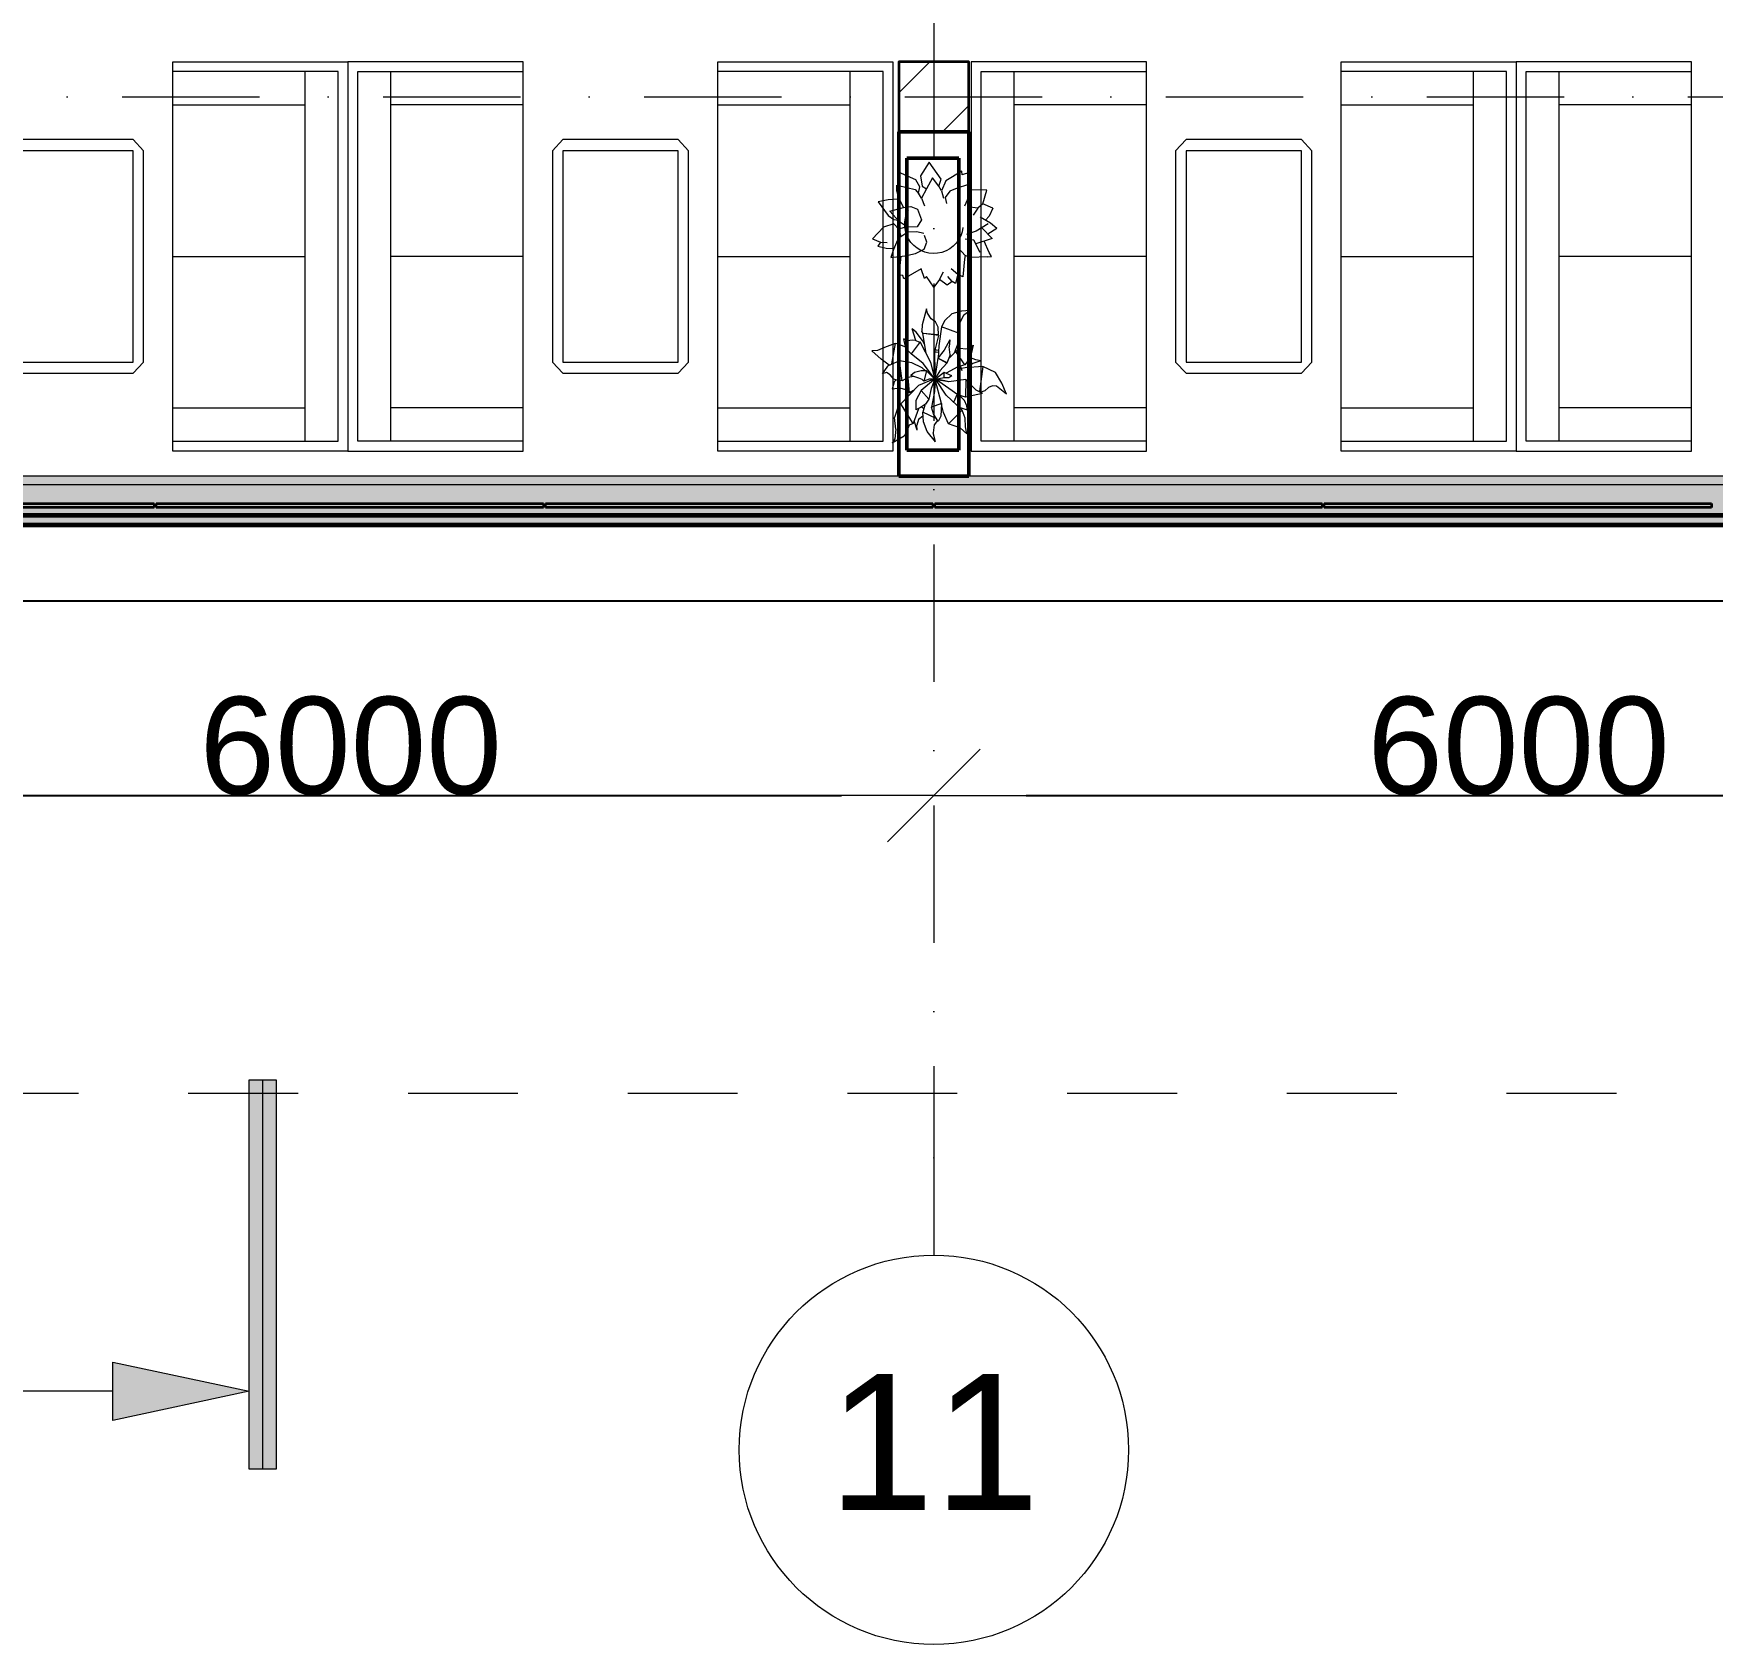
# Model space of a CAD drawing. Header units: millimetres. Extents: x -34838 to 729576, y -214038 to 121482.
# Drawn here: x 581555 to 590180, y -62187 to -53909 of the extents above; entities that cross this region are included whole.
import ezdxf
from ezdxf.enums import TextEntityAlignment as Align

# ---------------------------------------------------------------- set-up
doc = ezdxf.new("R2010")
doc.units = ezdxf.units.MM
doc.header["$MEASUREMENT"] = 0
doc.linetypes.add('Штриховая', pattern=[1128.888893, 564.444447, -564.444447])
doc.linetypes.add('Штрихпунктирная', pattern=[1340.555525, 705.555534, -352.777767, 0, -282.222223])
for name, color, linetype, lineweight in [('0_Ном._пера__150', 7, 'Continuous', 50), ('А _ _ НЕ ДЛЯ ДРУКУ (ДОПОМІЖНІ).ADD_Ном._пера__1', 7, 'Continuous', 13), ('А _ _ НЕ ДЛЯ ДРУКУ (ДОПОМІЖНІ).ADD_Ном._пера__20', 7, 'Continuous', 13), ('А _ ОСІ КООРДИНАЦІЙНІ.3D_Ном._пера__105', 7, 'Continuous', 13), ('А _ ОСІ КООРДИНАЦІЙНІ.3D_Ном._пера__25', 7, 'Continuous', 0), ('АБ _ 0 _ СТІНИ _ ЗОВНІШНІ .3D_Ном._пера__47', 7, 'Continuous', 20), ('АБ _ 0 _ СТІНИ _ НАВІСНІ .3D_Ном._пера__27', 7, 'Continuous', 35), ('АБ _ 1 _ КОЛОНИ _ КБ.3D_Ном._пера__28', 7, 'Continuous', 35), ('АБ _ 3 _ ДАХИ _ КОНСТРУКЦІЯ .3D_Ном._пера__7', 7, 'Continuous', 60), ('АП _ 0 _ МЕБЛІ .3D_Ном._пера__1', 7, 'Continuous', 13), ('АП _ ТЕП _ ЗОНИ ПРИМІЩЕНЬ .3D_Ном._пера__122', 255, 'Continuous', 0)]:
    doc.layers.add(name, color=color, linetype=linetype, lineweight=lineweight)
doc.layers.add('0_Ном._пера__54', color=7, linetype='Continuous', lineweight=15, true_color=0x5f5f5f)
doc.layers.add('АП _ 0 _ ОБЛАДНАННЯ (НИЖНЄ).3D_Ном._пера__4', color=7, linetype='Continuous', lineweight=15, true_color=0x969696)
for name, color, linetype in [('А _ _ НЕ ДЛЯ ДРУКУ (ДОПОМІЖНІ).ADD', 7, 'Continuous'), ('А _ ОСІ КООРДИНАЦІЙНІ.3D', 7, 'Continuous'), ('АБ _ 0 _ СТІНИ _ ЗОВНІШНІ .3D', 7, 'Continuous'), ('АБ _ 0 _ СТІНИ _ НАВІСНІ .3D', 7, 'Continuous'), ('АБ _ 1 _ КОЛОНИ _ КБ.3D', 7, 'Continuous'), ('АБ _ 3 _ ДАХИ _ КОНСТРУКЦІЯ .3D', 7, 'Continuous'), ('АП _ 0 _ МЕБЛІ .3D', 7, 'Continuous'), ('АП _ 0 _ ОБЛАДНАННЯ (НИЖНЄ).3D', 7, 'Continuous')]:
    doc.layers.add(name, color=color, linetype=linetype)
doc.styles.add('СГЕНЕРИР_СТИЛЬ_1', font='Arial.ttf')
doc.dimstyles.new('СГЕНЕРИР_СТИЛЬ__2', dxfattribs={"dimtxt": 500, "dimasz": 475, "dimexe": 0.18, "dimexo": 0.0625, "dimgap": 0.09, "dimtad": 1, "dimtih": 1, "dimtoh": 1, "dimdec": 0, "dimzin": 0, "dimdsep": 46, "dimtxsty": 'СГЕНЕРИР_СТИЛЬ_1', "dimblk": 'ARROWHEAD_6', "dimblk1": 'ARROWHEAD_6', "dimblk2": 'ARROWHEAD_6', "dimcen": 0.09, "dimse1": 1, "dimse2": 1, "dimclrd": 7, "dimclre": 7, "dimclrt": 7, "dimazin": 0, "dimtfac": 1, "dimtdec": 4, "dimtmove": 0, "dimatfit": 3, "dimfxl": 1, "dimtolj": 1, "dimtzin": 0, "dimarcsym": 0})

# ---------------------------------------------------------------- blocks, each defined once
blk = doc.blocks.new('Стена_4_4', base_point=(-150, -2075))
at = {"layer": 'АБ _ 0 _ СТІНИ _ ЗОВНІШНІ .3D', "linetype": 'Continuous', "lineweight": 0, "true_color": 0x000000}
h = blk.add_hatch(dxfattribs=at)
h.set_pattern_fill('М___БЕТОН_АРМОВАНИЙ___З__C5', color=18, style=0, pattern_type=2)
h.set_pattern_definition([(45, (0, 0), (-367.6955, 367.6955), []), (45, (-183.85, 183.85), (-367.6955, 367.6955), [390, -130, 0, -130])])
h.paths.add_polyline_path([(-150, -2200), (96150, -2200), (96150, -1950), (-150, -1950)])
at = {"layer": 'АБ _ 0 _ СТІНИ _ ЗОВНІШНІ .3D_Ном._пера__47', "color": 7, "linetype": 'Continuous', "lineweight": 20, "flags": 128}
for points in [[(95900, -1950), (75, -1950)], [(-150, -2200), (96150, -2200)]]:
    blk.add_lwpolyline(points, dxfattribs=at)
blk = doc.blocks.new('Колонна_45_4', base_point=(60000, 0))
at = {"layer": 'АБ _ 1 _ КОЛОНИ _ КБ.3D', "linetype": 'Continuous', "lineweight": 0, "true_color": 0x000000}
h = blk.add_hatch(dxfattribs=at)
h.set_pattern_fill('М___МЕТАЛ_СТАЛЬ_0004', color=18, style=0, pattern_type=2)
h.set_pattern_definition([(45, (0, 0), (-318.198, 318.198), []), (45, (-106.07, 106.07), (-318.198, 318.198), [])])
h.paths.add_polyline_path([(59820, -180), (60180, -180), (60180, 180), (59820, 180)])
at = {"layer": 'АБ _ 1 _ КОЛОНИ _ КБ.3D_Ном._пера__28', "color": 7, "linetype": 'Continuous', "lineweight": 35, "flags": 128}
blk.add_lwpolyline([(59820, -180), (60180, -180), (60180, 180), (59820, 180)], close=True, dxfattribs=at)
blk = doc.blocks.new('Модель Комнатного Растения 22')
at = {"layer": 'АП _ 0 _ ОБЛАДНАННЯ (НИЖНЄ).3D_Ном._пера__4', "color": 252, "linetype": 'Continuous', "lineweight": 15, "true_color": 0x969696}
for p, q in [((-183.2, 176.5), (-183.1, 266.6)), ((-183.1, 266.6), (-146.1, 254.3)), ((-146.1, 254.3), (-144, 273)), ((-144, 273), (-62.3, 224.1)), ((-37.2, 231.3), (23.4, 319.1)), ((23.4, 319.1), (67.9, 249.2)), ((93.5, 228.2), (182.2, 267.3)), ((182.2, 267.3), (182.5, 199.2)), ((-271.4, 176), (-183.2, 176.5)), ((-252.2, 105), (-271.4, 176)), ((-183.2, 176.7), (-171, 123.9)), ((-173.6, 202.7), (-118.9, 186)), ((-118.9, 186), (-82.8, 169.9)), ((-62.3, 224.1), (-40, 172.5)), ((-40, 172.5), (-25.2, 196.4)), ((-25.2, 196.4), (-37.2, 231.3)), ((-25.2, 196.4), (6.6, 239.8)), ((6.6, 239.8), (38.5, 182.6)), ((59.6, 195.8), (38.5, 182.6)), ((38.5, 182.6), (63.7, 135.2)), ((67.9, 249.2), (59.6, 195.8)), ((71.5, 192.6), (93.5, 228.2)), ((79.4, 160.9), (71.5, 192.6)), ((96.4, 178.6), (76.8, 156.6)), ((182.5, 199.2), (96.4, 178.6)), ((191.3, 173.6), (179, 129.2)), ((192.5, 201.4), (191.3, 173.6)), ((-302.1, 83.8), (-252.2, 105)), ((-252.2, 105), (-225.9, 83.2)), ((-225.9, 83.2), (-172.2, 90.2)), ((-171, 123.9), (-156.8, 92.7)), ((-82.8, 169.9), (-57.4, 138.6)), ((-57.4, 138.6), (-64.9, 106.7)), ((-40, 172.5), (-49.9, 134)), ((63.7, 135.2), (47.8, 95.4)), ((63.7, 135.2), (79.4, 160.9)), ((117.7, 91.9), (84.2, 77.7)), ((155.5, 86.2), (117.7, 91.9)), ((179, 129.2), (155.5, 86.2)), ((179, 129.2), (234.3, 126)), ((286.4, 115.2), (234, 44.6)), ((234.3, 126), (286.4, 115.2)), ((-322.7, -22), (-291.1, 5.2)), ((-302.1, 83.8), (-284, 41.7)), ((-291.1, 5.2), (-237.9, 37)), ((-284, 41.7), (-264.7, 21)), ((-278.6, 2.7), (-218, -35.1)), ((-225.9, 83.2), (-201.4, 47.7)), ((84.2, 77.7), (64, 23.9)), ((64, 23.9), (85.5, -12.7)), ((135.7, -14.6), (176.9, 13.6)), ((226.8, 67.9), (155.5, 86.2)), ((176.9, 13.6), (226.8, 67.9)), ((180.6, -25.1), (205.4, 2.5)), ((205.6, 24.4), (183.8, 20.6)), ((205.4, 2.5), (258.6, -13.8)), ((234, 44.6), (205.6, 24.4)), ((-322.7, -22), (-277.3, -50.1)), ((-299.8, -73.3), (-246.7, -18.8)), ((-299.8, -73.3), (-215.7, -100.3)), ((-237.6, -145.4), (-205, -81.8)), ((-218, -35.1), (-167.6, -52.4)), ((-205, -81.8), (-161.2, -75.6)), ((35.5, -92), (47.8, -57.9)), ((87.5, -37.6), (50.9, -45.8)), ((85.5, -12.7), (135.7, -14.6)), ((134.4, -38.9), (87.5, -37.6)), ((169.6, -62.5), (134.4, -38.9)), ((152.3, -16.7), (180.6, -25.1)), ((180.6, -25.1), (169.6, -62.5)), ((184.8, -79.5), (169.6, -62.5)), ((206, -126.9), (184.8, -79.5)), ((258.6, -13.8), (314.9, -73.9)), ((314.9, -73.9), (273.7, -91.6)), ((-296.4, -165.6), (-284.4, -144.9)), ((-277.3, -166.5), (-296.4, -165.6)), ((-284.4, -144.9), (-258, -86.7)), ((-277.3, -166.5), (-187, -169.9)), ((-187, -169.9), (-161.5, -160)), ((-161.5, -160), (-125.2, -120.6)), ((-161.5, -160), (-158.1, -178.3)), ((49.6, -126.9), (35.5, -92)), ((93.6, -150.4), (49.6, -126.9)), ((150, -162), (93.6, -150.4)), ((221, -169.6), (150, -162)), ((178.7, -260.6), (167.9, -163.9)), ((244.4, -121.8), (204.9, -124.3)), ((204.9, -124.3), (221, -169.6)), ((273.7, -91.6), (240, -93.8)), ((287.7, -111.8), (244.4, -121.8)), ((273.7, -91.6), (287.7, -111.8)), ((-158.1, -178.3), (-149.3, -270.2)), ((-149.3, -270.2), (-123.9, -257.3)), ((-123.9, -257.3), (-89.2, -228.6)), ((-123.9, -257.3), (-110.5, -304)), ((-29.6, -283), (-50.2, -243.6)), ((47.8, -277.5), (65, -228.4)), ((65, -228.4), (155, -280)), ((-110.5, -304), (-93.3, -293.4)), ((-93.3, -293.4), (-71.2, -267.6)), ((-93.3, -293.4), (-68.3, -312.6)), ((-68.3, -312.6), (-29.6, -283)), ((-29.6, -283), (-0.4, -323.5)), ((-0.4, -323.5), (38.1, -267.7)), ((38.1, -267.7), (47.8, -277.5)), ((155, -280), (160.3, -262.1)), ((160.3, -262.1), (178.7, -260.6))]:
    blk.add_line(p, q, dxfattribs=at)
blk.add_arc((0, 0), 150, 186.13232, 29.85737, dxfattribs=at)
blk = doc.blocks.new('Модель Комнатного Растения 22_2')
at = {"layer": 'АП _ 0 _ ОБЛАДНАННЯ (НИЖНЄ).3D_Ном._пера__4', "color": 252, "linetype": 'Continuous', "lineweight": 15, "true_color": 0x969696}
for p, q in [((-182, 352.8), (-138.2, 348.9)), ((-182, 352.8), (-147.3, 326.3)), ((-182, 352.8), (-138.2, 348.9)), ((-182, 352.8), (-147.3, 326.3)), ((-138.2, 348.9), (-87, 334.2)), ((-138.2, 348.9), (-87, 334.2)), ((36.7, 338.9), (41.5, 361.2)), ((36.7, 338.9), (41.5, 361.2)), ((41.5, 361.2), (64.3, 278.9)), ((41.5, 361.2), (64.3, 278.9)), ((-147.3, 326.3), (-128.3, 291.2)), ((-147.3, 326.3), (-128.3, 291.2)), ((-128.3, 291.2), (-127.8, 234.8)), ((-128.3, 291.2), (-127.8, 234.8)), ((-127.8, 234.8), (-34.3, 267.9)), ((-127.8, 234.8), (-34.3, 267.9)), ((-87, 334.2), (-52.3, 300.9)), ((-87, 334.2), (-52.3, 300.9)), ((-52.3, 300.9), (-34.3, 267.9)), ((-52.3, 300.9), (-34.3, 267.9)), ((-34.3, 267.9), (-20.5, 169.8)), ((-34.3, 267.9), (-20.5, 169.8)), ((-19.3, 227.3), (-18, 266.1)), ((-19.3, 227.3), (-18, 266.1)), ((-18, 266.1), (-3.6, 293.9)), ((-18, 266.1), (-3.6, 293.9)), ((-3.6, 293.9), (19.1, 308.7)), ((-3.6, 293.9), (19.1, 308.7)), ((19.1, 308.7), (36.7, 338.9)), ((19.1, 308.7), (36.7, 338.9)), ((64.3, 278.9), (65.6, 246.1)), ((64.3, 278.9), (65.6, 246.1)), ((-198.1, 173.9), (-182.6, 155.2)), ((-198.1, 173.9), (-181.7, 107.3)), ((-198.1, 173.9), (-182.6, 155.2)), ((-198.1, 173.9), (-181.7, 107.3)), ((-127.8, 234.8), (-120.1, 186.4)), ((-127.8, 234.8), (-120.1, 186.4)), ((-120.1, 186.4), (-99.8, 133.8)), ((-120.1, 186.4), (-99.8, 133.8)), ((-77.8, 201.7), (-74.5, 164.9)), ((-77.8, 201.7), (-48.8, 148.2)), ((-77.8, 201.7), (-74.5, 164.9)), ((-77.8, 201.7), (-48.8, 148.2)), ((-20, 224.1), (57.1, 233.2)), ((-20, 224.1), (57.1, 233.2)), ((-20, 224.1), (-0.1, 147.7)), ((-20, 224.1), (-0.1, 147.7)), ((-19.3, 227.3), (61.6, 233.8)), ((-19.3, 227.3), (61.6, 233.8)), ((19.9, 85.2), (74.6, 190.4)), ((19.9, 85.2), (74.6, 190.4)), ((44.1, 133.2), (61.6, 233.8)), ((44.1, 133.2), (61.6, 233.8)), ((52.1, 177.4), (63.5, 197.4)), ((52.1, 177.4), (63.5, 197.4)), ((61.6, 233.8), (65.6, 246.1)), ((61.6, 233.8), (65.6, 246.1)), ((63.5, 197.4), (95, 240.1)), ((63.5, 197.4), (95, 240.1)), ((74.6, 190.4), (121.4, 129.4)), ((74.6, 190.4), (121.4, 129.4)), ((76.1, 188.4), (98.5, 198.1)), ((76.1, 188.4), (98.5, 198.1)), ((95, 240.1), (115.4, 257.4)), ((95, 240.1), (115.4, 257.4)), ((97.9, 198.7), (115.4, 257.4)), ((97.9, 198.7), (115.4, 257.4)), ((98.5, 198.1), (116.8, 199)), ((98.5, 198.1), (116.8, 199)), ((116.8, 199), (140, 196.7)), ((116.8, 199), (140, 196.7)), ((138.9, 145.9), (151.9, 174.1)), ((138.9, 145.9), (151.9, 174.1)), ((140, 196.7), (158.8, 206)), ((140, 196.7), (158.8, 206)), ((147.7, 164.6), (192.6, 181.5)), ((147.7, 164.6), (192.6, 181.5)), ((151.9, 174.1), (158.8, 206)), ((151.9, 174.1), (158.8, 206)), ((192.6, 181.5), (204, 183)), ((192.6, 181.5), (204, 183)), ((204, 183), (222.1, 77.6)), ((204, 183), (258.1, 162.2)), ((204, 183), (222.1, 77.6)), ((204, 183), (258.1, 162.2)), ((-237.4, 94.4), (-211.6, 98.1)), ((-237.4, 94.4), (-211.6, 98.1)), ((-237.4, 94.4), (-196, 79.5)), ((-237.4, 94.4), (-196, 79.5)), ((-211.6, 98.1), (-183, 109.7)), ((-211.6, 98.1), (-183, 109.7)), ((-182.6, 155.2), (-157.7, 154.1)), ((-182.6, 155.2), (-157.7, 154.1)), ((-181.7, 107.3), (-154.2, 72.9)), ((-181.7, 107.3), (-154.2, 72.9)), ((-157.7, 154.1), (-132.2, 156.1)), ((-157.7, 154.1), (-132.2, 156.1)), ((-154.2, 72.9), (-108.8, 141.8)), ((-154.2, 72.9), (-108.8, 141.8)), ((-132.2, 156.1), (-108.8, 141.8)), ((-132.2, 156.1), (-108.8, 141.8)), ((-108.8, 141.8), (-73.3, 107.9)), ((-108.8, 141.8), (-73.3, 107.9)), ((-79.2, 123.8), (-74.5, 164.9)), ((-79.2, 123.8), (-74.5, 164.9)), ((-79.2, 123.8), (-61.6, 82.4)), ((-79.2, 123.8), (-61.6, 82.4)), ((-64.2, 83.2), (-15.9, 106.9)), ((-64.2, 83.2), (-15.9, 106.9)), ((-61.6, 82.4), (-15.9, 106.9)), ((-61.6, 82.4), (-15.9, 106.9)), ((-48.8, 148.2), (-15.9, 106.9)), ((-48.8, 148.2), (-15.9, 106.9)), ((-20.5, 169.8), (-17.3, 109.7)), ((-20.5, 169.8), (-17.3, 109.7)), ((-18.6, 146.1), (-8.5, 148.1)), ((-18.6, 146.1), (-8.5, 148.1)), ((-17.3, 136.3), (-8.1, 138.1)), ((-17.3, 136.3), (-8.1, 138.1)), ((-15.9, 106.9), (0, 4.9)), ((-15.9, 106.9), (0, 4.9)), ((-8.5, 148.1), (-0.7, 147.7)), ((-8.5, 148.1), (-0.7, 147.7)), ((-8.1, 138.1), (-1.5, 137.7)), ((-8.1, 138.1), (-1.5, 137.7)), ((-2.2, 22.7), (-0.1, 147.7)), ((-2.2, 22.7), (-0.1, 147.7)), ((48.4, 147.9), (50.6, 146.4)), ((48.4, 147.9), (50.6, 146.4)), ((59.1, 79.5), (121.4, 129.4)), ((59.1, 79.5), (121.4, 129.4)), ((118.4, 82.6), (180.6, 93.3)), ((118.4, 82.6), (180.6, 93.3)), ((121.4, 129.4), (138.9, 145.9)), ((121.4, 129.4), (138.9, 145.9)), ((166.9, -9.6), (180.6, 93.3)), ((166.9, -9.6), (180.6, 93.3)), ((180.6, 93.3), (243.2, 66.5)), ((180.6, 93.3), (243.2, 66.5)), ((233.5, 70.6), (275.9, 102)), ((233.5, 70.6), (275.9, 102)), ((258.1, 162.2), (294, 147.3)), ((258.1, 162.2), (294, 147.3)), ((275.9, 102), (324, 144.5)), ((275.9, 102), (324, 144.5)), ((294, 147.3), (324, 144.5)), ((294, 147.3), (324, 144.5)), ((-344.5, -21.2), (-312, 33.1)), ((-344.5, -21.2), (-312, 33.1)), ((-312, 33.1), (-246.6, 65)), ((-312, 33.1), (-246.6, 65)), ((-246.6, 65), (-230.3, -64)), ((-246.6, 65), (-156, 58.1)), ((-246.6, 65), (-230.3, -64)), ((-246.6, 65), (-156, 58.1)), ((-196, 79.5), (-166.6, 59.6)), ((-196, 79.5), (-166.6, 59.6)), ((-156, 58.1), (-137, 54.2)), ((-156, 58.1), (-137, 54.2)), ((-154.2, 72.9), (-118.7, 63.2)), ((-154.2, 72.9), (-118.7, 63.2)), ((-140.3, 42), (-132, 65.8)), ((-140.3, 42), (-132, 65.8)), ((-118.7, 63.2), (-58.8, 30.6)), ((-118.7, 63.2), (-58.8, 30.6)), ((-88.4, 16), (-48.3, 33.8)), ((-88.4, 16), (-48.3, 33.8)), ((-88.4, 16), (-72.4, 5.8)), ((-88.4, 16), (-72.4, 5.8)), ((-72.4, 5.8), (-48.5, 6.6)), ((-72.4, 5.8), (-48.5, 6.6)), ((-64.2, 83.2), (-61.6, 82.4)), ((-64.2, 83.2), (-61.6, 82.4)), ((-61.6, 82.4), (-26.9, 42.3)), ((-61.6, 82.4), (-26.9, 42.3)), ((-48.5, 6.6), (-48.3, 33.8)), ((-48.5, 6.6), (-48.3, 33.8)), ((-48.5, 6.6), (-1.5, -1.7)), ((-48.5, 6.6), (-1.5, -1.7)), ((-48.3, 33.8), (-6, 1.8)), ((-48.3, 33.8), (-6, 1.8)), ((-26.9, 42.3), (-7.7, 11.9)), ((-26.9, 42.3), (-7.7, 11.9)), ((-6.3, 11.8), (1.1, -2.1)), ((-6.3, 11.8), (1.1, -2.1)), ((-5.5, 1.5), (1.1, -2.1)), ((-5.5, 1.5), (1.1, -2.1)), ((-0.1, 3.9), (19.9, 85.2)), ((-0.1, 3.9), (19.9, 85.2)), ((0.2, 2.7), (17.1, 17.2)), ((0.2, 2.7), (17.1, 17.2)), ((0.2, -0.1), (8.1, 1.9)), ((0.2, -0.1), (8.1, 1.9)), ((6.6, 9.1), (59.1, 79.5)), ((6.6, 9.1), (59.1, 79.5)), ((8.3, 8), (42.7, 42.1)), ((8.3, 8), (42.7, 42.1)), ((42.7, 42.1), (56.3, -11.6)), ((42.7, 42.1), (70.5, 41.7)), ((42.7, 42.1), (56.3, -11.6)), ((42.7, 42.1), (70.5, 41.7)), ((47.2, 43), (64.1, 57.4)), ((47.2, 43), (64.1, 57.4)), ((64.1, 57.4), (118.4, 82.6)), ((64.1, 57.4), (118.4, 82.6)), ((65.2, -2.6), (82, 4)), ((65.2, -2.6), (82, 4)), ((70.5, 41.7), (104, 33)), ((70.5, 41.7), (104, 33)), ((82, 4), (122.7, 18.2)), ((82, 4), (122.7, 18.2)), ((104, 33), (122.7, 18.2)), ((104, 33), (122.7, 18.2)), ((109.7, 12.7), (137.3, 8.4)), ((109.7, 12.7), (137.3, 8.4)), ((130, -71.1), (137.3, 6.1)), ((130, -71.1), (137.3, 6.1)), ((137.3, 8.4), (166.9, -9.6)), ((137.3, 8.4), (166.9, -9.6)), ((188.2, -7.9), (210.8, 0.2)), ((188.2, -7.9), (210.8, 0.2)), ((210.8, 0.2), (229.3, 21.5)), ((210.8, 0.2), (229.3, 21.5)), ((229.3, 21.5), (247.1, 32.8)), ((229.3, 21.5), (247.1, 32.8)), ((243.2, 66.5), (270.9, 26.9)), ((243.2, 66.5), (270.9, 26.9)), ((247.1, 32.8), (270.9, 26.9)), ((247.1, 32.8), (270.9, 26.9)), ((-368, -78.4), (-344.5, -21.2)), ((-368, -78.4), (-344.5, -21.2)), ((-368, -78.4), (-317.2, -36.8)), ((-368, -78.4), (-317.2, -36.8)), ((-317.2, -36.8), (-297.2, -34.6)), ((-317.2, -36.8), (-297.2, -34.6)), ((-297.2, -34.6), (-276.7, -42.9)), ((-297.2, -34.6), (-276.7, -42.9)), ((-276.7, -42.9), (-256.9, -61.2)), ((-276.7, -42.9), (-256.9, -61.2)), ((-256.9, -61.2), (-234.1, -68.5)), ((-256.9, -61.2), (-234.1, -68.5)), ((-245.9, -75), (-212.7, -56.6)), ((-245.9, -75), (-212.7, -56.6)), ((-245.9, -75), (-157.8, -93)), ((-245.9, -75), (-157.8, -93)), ((-212.7, -56.6), (-160.5, -1.8)), ((-212.7, -56.6), (-160.5, -1.8)), ((-160.5, -1.8), (-157.8, -93)), ((-160.5, -1.8), (-72.6, -14.6)), ((-160.5, -1.8), (-157.8, -93)), ((-160.5, -1.8), (-72.6, -14.6)), ((-157.8, -93), (-117.8, -82)), ((-157.8, -93), (-117.8, -82)), ((-153, -109.9), (-129.2, -85.6)), ((-153, -109.9), (-129.2, -85.6)), ((-141.4, -159.6), (-57.9, -82.4)), ((-141.4, -159.6), (-57.9, -82.4)), ((-117.8, -82), (-9.1, -4.3)), ((-117.8, -82), (-9.1, -4.3)), ((-113.5, -81.9), (-97.5, -116.7)), ((-113.5, -81.9), (-97.5, -116.7)), ((-72.6, -14.6), (-9.1, -4.3)), ((-72.6, -14.6), (-9.1, -4.3)), ((-72.2, -14.4), (-71.1, -14.1)), ((-72.2, -14.4), (-71.1, -14.1)), ((-65.5, -12.9), (-63.3, -12.4)), ((-65.5, -12.9), (-63.3, -12.4)), ((-58.8, -11.4), (-54.3, -10.5)), ((-58.8, -11.4), (-54.3, -10.5)), ((-57.9, -82.4), (-5.1, -2.3)), ((-57.9, -82.4), (-5.1, -2.3)), ((-52.1, -10), (-19.8, -2.9)), ((-52.1, -10), (-19.8, -2.9)), ((-35.1, -125.5), (-1.5, -1.7)), ((-35.1, -125.5), (-1.5, -1.7)), ((-4.3, -1.2), (-2.1, -0.6)), ((-4.3, -1.2), (-2.1, -0.6)), ((-2.6, -0.8), (-1.5, -1.7)), ((-2.6, -0.8), (-1.5, -1.7)), ((-1.5, -1.7), (1.8, -64.1)), ((-1.5, -1.7), (1.8, -64.1)), ((1.8, -64.1), (16.8, -143.8)), ((1.8, -64.1), (16.8, -143.8)), ((3.6, -9.2), (17.7, -48.7)), ((3.6, -9.2), (17.7, -48.7)), ((4, -1.5), (27.9, -0.9)), ((4, -1.5), (27.9, -0.9)), ((5.7, -5.9), (69.9, -58.6)), ((5.7, -5.9), (69.9, -58.6)), ((10.4, -3.2), (83.6, -34)), ((10.4, -3.2), (83.6, -34)), ((17.7, -48.7), (30.9, -104.1)), ((17.7, -48.7), (30.9, -104.1)), ((27.9, -0.9), (56.3, -11.6)), ((27.9, -0.9), (56.3, -11.6)), ((30.9, -104.1), (69.9, -58.6)), ((30.9, -104.1), (69.9, -58.6)), ((56.3, -11.6), (65.2, -2.6)), ((56.3, -11.6), (65.2, -2.6)), ((69.9, -58.6), (96.6, -109.8)), ((69.9, -58.6), (96.6, -109.8)), ((83.6, -34), (174.9, -128.1)), ((83.6, -34), (174.9, -128.1)), ((108.6, -58.4), (130, -71.1)), ((108.6, -58.4), (130, -71.1)), ((110.4, -62.1), (111.3, -59.3)), ((110.4, -62.1), (111.3, -59.3)), ((130, -71.1), (148.8, -54.9)), ((130, -71.1), (148.8, -54.9)), ((148.8, -54.9), (178.3, -47.4)), ((148.8, -54.9), (178.3, -47.4)), ((166.9, -9.6), (188.2, -7.9)), ((166.9, -9.6), (188.2, -7.9)), ((178.3, -47.4), (219.1, -51.9)), ((178.3, -47.4), (219.1, -51.9)), ((197.8, -3.9), (207.7, -14.2)), ((197.8, -3.9), (207.7, -14.2)), ((207.7, -14.2), (219.1, -51.9)), ((207.7, -14.2), (219.1, -51.9)), ((-167.9, -159.6), (-164.4, -136.9)), ((-167.9, -159.6), (-164.4, -136.9)), ((-167.9, -159.6), (-126.9, -145.8)), ((-167.9, -159.6), (-126.9, -145.8)), ((-164.4, -136.9), (-153, -109.9)), ((-164.4, -136.9), (-153, -109.9)), ((-157.1, -200.6), (-141.4, -159.6)), ((-157.1, -200.6), (-141.4, -159.6)), ((-141.4, -159.6), (-70.1, -230.2)), ((-141.4, -159.6), (-70.1, -230.2)), ((-70.1, -230.2), (-45, -171.7)), ((-70.1, -230.2), (-45, -171.7)), ((-45, -171.7), (-34.7, -131.5)), ((-45, -171.7), (-34.7, -131.5)), ((-38.3, -144.1), (-33.9, -145.5)), ((-38.3, -144.1), (-33.9, -145.5)), ((-35.1, -125.5), (-31.1, -191.5)), ((-35.1, -125.5), (16.8, -143.8)), ((-35.1, -125.5), (-31.1, -191.5)), ((-35.1, -125.5), (16.8, -143.8)), ((-6.6, -202.3), (61.3, -170.1)), ((-6.6, -202.3), (61.3, -170.1)), ((6.6, -178.1), (16.8, -143.8)), ((6.6, -178.1), (16.8, -143.8)), ((30.9, -104.1), (47.7, -129.9)), ((30.9, -104.1), (47.7, -129.9)), ((47.7, -129.9), (73.3, -146.6)), ((47.7, -129.9), (73.3, -146.6)), ((51.2, -133.4), (61.3, -170.1)), ((51.2, -133.4), (61.3, -170.1)), ((57.3, -151.7), (68.4, -144)), ((57.3, -151.7), (68.4, -144)), ((57.6, -220), (61.3, -170.1)), ((57.6, -220), (61.3, -170.1)), ((73.3, -146.6), (97.4, -157.8)), ((73.3, -146.6), (97.4, -157.8)), ((83.3, -153.3), (110.2, -228.3)), ((83.3, -153.3), (110.2, -228.3)), ((96.6, -109.8), (97.4, -157.8)), ((96.6, -109.8), (97.4, -157.8)), ((110.2, -228.3), (174.9, -128.1)), ((110.2, -228.3), (174.9, -128.1)), ((174.9, -128.1), (190.7, -151.9)), ((174.9, -128.1), (190.7, -151.9)), ((190.7, -151.9), (206, -197.7)), ((190.7, -151.9), (206, -197.7)), ((-164.8, -281.6), (-158.6, -246.1)), ((-164.8, -281.6), (-158.6, -246.1)), ((-164.8, -281.6), (-130.1, -250.1)), ((-164.8, -281.6), (-130.1, -250.1)), ((-158.6, -246.1), (-157.1, -200.6)), ((-158.6, -246.1), (-157.1, -200.6)), ((-130.1, -250.1), (-100.3, -240.9)), ((-130.1, -250.1), (-100.3, -240.9)), ((-100.3, -240.9), (-70.1, -230.2)), ((-100.3, -240.9), (-70.1, -230.2)), ((-31.1, -191.5), (-17.3, -218.1)), ((-31.1, -191.5), (-17.3, -218.1)), ((-17.3, -218.1), (6.6, -178.1)), ((-17.3, -218.1), (6.6, -178.1)), ((-13.5, -213.4), (2.8, -234.8)), ((-13.5, -213.4), (2.8, -234.8)), ((2.8, -234.8), (8, -275.6)), ((2.8, -234.8), (8, -275.6)), ((38.5, -270.1), (57.6, -220)), ((38.5, -270.1), (57.6, -220)), ((61, -190.6), (83.9, -208)), ((61, -190.6), (83.9, -208)), ((83.9, -208), (91.4, -237.6)), ((83.9, -208), (91.4, -237.6)), ((90.2, -262.8), (105.2, -215.6)), ((90.2, -262.8), (105.2, -215.6)), ((90.2, -262.8), (91.4, -237.6)), ((90.2, -262.8), (91.4, -237.6)), ((110.2, -228.3), (132, -237)), ((110.2, -228.3), (132, -237)), ((132, -237), (141.9, -262.3)), ((132, -237), (141.9, -262.3)), ((200.2, -257.2), (206, -197.7)), ((200.2, -257.2), (206, -197.7)), ((200.2, -257.2), (205, -306.4)), ((200.2, -257.2), (205, -306.4)), ((-3.6, -323.1), (38.5, -270.1)), ((-3.6, -323.1), (38.5, -270.1)), ((-3.6, -323.1), (8, -275.6)), ((-3.6, -323.1), (8, -275.6)), ((141.9, -262.3), (157.7, -293)), ((141.9, -262.3), (157.7, -293)), ((157.7, -293), (219.5, -329.8)), ((157.7, -293), (219.5, -329.8)), ((205, -306.4), (219.5, -329.8)), ((205, -306.4), (219.5, -329.8))]:
    blk.add_line(p, q, dxfattribs=at)
blk = doc.blocks.new('Диван 22')
at = {"layer": 'АП _ 0 _ МЕБЛІ .3D_Ном._пера__1', "color": 7, "linetype": 'Continuous', "lineweight": 13}
for p, q in [((2000, 900), (0, 900)), ((0, 900), (0, 0)), ((2000, 0), (2000, 900)), ((50, 0), (50, 850)), ((50, 850), (1950, 850)), ((1950, 850), (1950, 0)), ((50, 679.9), (1950, 679.9)), ((221.5, 0), (221.5, 679.9)), ((1000, 0), (1000, 679.9)), ((1778.5, 0), (1778.5, 679.9)), ((0, 0), (2000, 0))]:
    blk.add_line(p, q, dxfattribs=at)
blk = doc.blocks.new('Стол Дизайнерский 03 22')
at = {"layer": 'АП _ 0 _ МЕБЛІ .3D_Ном._пера__1', "color": 7, "linetype": 'Continuous', "lineweight": 13}
for p, q in [((57.3, 700), (0, 646.1)), ((1142.7, 700), (57.3, 700)), ((1200, 646.1), (1142.7, 700)), ((0, 646.1), (0, 53.9)), ((1142.7, 646.1), (57.3, 646.1)), ((57.3, 646.1), (57.3, 53.9)), ((1142.7, 53.9), (1142.7, 646.1)), ((1200, 53.9), (1200, 646.1)), ((0, 53.9), (57.3, 0)), ((57.3, 53.9), (1142.7, 53.9)), ((57.3, 0), (1142.7, 0)), ((1142.7, 0), (1200, 53.9))]:
    blk.add_line(p, q, dxfattribs=at)
blk = doc.blocks.new('Балка_1_4', base_point=(0, -2175))
at = {"layer": 'АБ _ 3 _ ДАХИ _ КОНСТРУКЦІЯ .3D_Ном._пера__7', "color": 7, "linetype": 'Continuous', "lineweight": 60}
for p, q in [((0, -2150), (96000, -2150)), ((0, -2200), (96000, -2200))]:
    blk.add_line(p, q, dxfattribs=at)
blk = doc.blocks.new('ARROWHEAD_6')
at = {"color": 0, "linetype": 'Continuous', "lineweight": 0}
for p, q in [((-0.5, -0.5), (0.5, 0.5)), ((0, 0), (-1, 0))]:
    blk.add_line(p, q, dxfattribs=at)
blk = doc.blocks.new('*D455')
at = {"color": 7, "linetype": 'Continuous', "lineweight": -2, "transparency": 16777216}
blk.add_line((580655, -57824.5), (585705, -57824.5), dxfattribs=at)
at = {"layer": 'Defpoints', "color": 0, "linetype": 'Continuous', "transparency": 16777216}
for p in [(586180, -57824.5), (580180, -60186.6), (586180, -60186.6)]:
    blk.add_point(p, dxfattribs=at)
at = {"color": 7, "linetype": 'Continuous', "lineweight": -2, "transparency": 16777216, "xscale": 474.9999999999999, "yscale": 474.9999999999999, "zscale": 474.9999999999999, "rotation": 180}
blk.add_blockref('ARROWHEAD_6', (580180, -57824.5), dxfattribs=at)
at = {"color": 7, "linetype": 'Continuous', "lineweight": -2, "transparency": 16777216, "xscale": 474.9999999999999, "yscale": 474.9999999999999, "zscale": 474.9999999999999}
blk.add_blockref('ARROWHEAD_6', (586180, -57824.5), dxfattribs=at)
at = {"color": 7, "linetype": 'Continuous', "lineweight": 13, "transparency": 16777216, "insert": (583183.9, -57571), "char_height": 500, "attachment_point": 5, "style": 'СГЕНЕРИР_СТИЛЬ_1'}
blk.add_mtext('\\A1;6000', dxfattribs=at)
blk = doc.blocks.new('*D456')
at = {"color": 7, "linetype": 'Continuous', "lineweight": -2, "transparency": 16777216}
blk.add_line((586655, -57824.5), (591705, -57824.5), dxfattribs=at)
at = {"layer": 'Defpoints', "color": 0, "linetype": 'Continuous', "transparency": 16777216}
for p in [(592180, -57824.5), (586180, -60186.6), (592180, -60186.6)]:
    blk.add_point(p, dxfattribs=at)
at = {"color": 7, "linetype": 'Continuous', "lineweight": -2, "transparency": 16777216, "xscale": 474.9999999999999, "yscale": 474.9999999999999, "zscale": 474.9999999999999, "rotation": 180}
blk.add_blockref('ARROWHEAD_6', (586180, -57824.5), dxfattribs=at)
at = {"color": 7, "linetype": 'Continuous', "lineweight": -2, "transparency": 16777216, "xscale": 474.9999999999999, "yscale": 474.9999999999999, "zscale": 474.9999999999999}
blk.add_blockref('ARROWHEAD_6', (592180, -57824.5), dxfattribs=at)
at = {"color": 7, "linetype": 'Continuous', "lineweight": 13, "transparency": 16777216, "insert": (589183.9, -57571), "char_height": 500, "attachment_point": 5, "style": 'СГЕНЕРИР_СТИЛЬ_1'}
blk.add_mtext('\\A1;6000', dxfattribs=at)
blk = doc.blocks.new('*D462')
at = {"color": 7, "linetype": 'Continuous', "lineweight": -2, "transparency": 16777216}
blk.add_line((526655, -56824.5), (621705, -56824.5), dxfattribs=at)
at = {"layer": 'Defpoints', "color": 0, "linetype": 'Continuous', "transparency": 16777216}
for p in [(622180, -56824.5), (622180, -58174.5), (526180, -60186.6)]:
    blk.add_point(p, dxfattribs=at)
at = {"color": 7, "linetype": 'Continuous', "lineweight": -2, "transparency": 16777216, "xscale": 474.9999999999999, "yscale": 474.9999999999999, "zscale": 474.9999999999999, "rotation": 180}
blk.add_blockref('ARROWHEAD_6', (526180, -56824.5), dxfattribs=at)
at = {"color": 7, "linetype": 'Continuous', "lineweight": -2, "transparency": 16777216, "xscale": 474.9999999999999, "yscale": 474.9999999999999, "zscale": 474.9999999999999}
blk.add_blockref('ARROWHEAD_6', (622180, -56824.5), dxfattribs=at)
at = {"color": 7, "linetype": 'Continuous', "lineweight": 13, "transparency": 16777216, "insert": (574184.8, -56571), "char_height": 500, "attachment_point": 5, "style": 'СГЕНЕРИР_СТИЛЬ_1'}
blk.add_mtext('\\A1;96000', dxfattribs=at)
blk = doc.blocks.new('Плоскость Сечения_3_4', base_point=(56551.5, 19664.9))
at = {"layer": 'А _ _ НЕ ДЛЯ ДРУКУ (ДОПОМІЖНІ).ADD', "linetype": 'Continuous', "lineweight": 0, "true_color": 0x000000}
for points in [[(56481.5, -7051.2), (56621.5, -7051.2), (56621.5, -5051.2), (56481.5, -5051.2)], [(55781.5, -6801.2), (56481.5, -6651.2), (55781.5, -6501.2)]]:
    blk.add_hatch(color=18, dxfattribs=at).paths.add_polyline_path(points)
at = {"layer": 'А _ _ НЕ ДЛЯ ДРУКУ (ДОПОМІЖНІ).ADD_Ном._пера__1', "color": 7, "linetype": 'Continuous', "lineweight": 13}
for p, q in [((56481.5, -7051.2), (56481.5, -5051.2)), ((56481.5, -5051.2), (56621.5, -5051.2)), ((56621.5, -5051.2), (56621.5, -7051.2)), ((55781.5, -6801.2), (55781.5, -6501.2)), ((55781.5, -6501.2), (56481.5, -6651.2)), ((55781.5, -6651.2), (54119.1, -6651.2)), ((56481.5, -6651.2), (55781.5, -6801.2)), ((56621.5, -7051.2), (56481.5, -7051.2))]:
    blk.add_line(p, q, dxfattribs=at)
at = {"layer": 'А _ _ НЕ ДЛЯ ДРУКУ (ДОПОМІЖНІ).ADD_Ном._пера__20', "color": 7, "linetype": 'Continuous', "lineweight": 13}
blk.add_line((56551.5, -5051.2), (56551.5, -7051.2), dxfattribs=at)
blk = doc.blocks.new('Навесная Стена_1_4')
at = {"layer": 'АБ _ 0 _ СТІНИ _ НАВІСНІ .3D', "linetype": 'Continuous', "lineweight": 0, "true_color": 0x000000}
for points in [[(54005, -2110), (54005, -2090), (55995, -2090), (55995, -2110)], [(56005, -2110), (56005, -2090), (57995, -2090), (57995, -2110)], [(58005, -2110), (58005, -2090), (59995, -2090), (59995, -2110)], [(60005, -2110), (60005, -2090), (61995, -2090), (61995, -2110)], [(62005, -2110), (62005, -2090), (63995, -2090), (63995, -2110)]]:
    blk.add_hatch(color=18, dxfattribs=at).paths.add_polyline_path(points)
at = {"layer": 'АБ _ 0 _ СТІНИ _ НАВІСНІ .3D_Ном._пера__27', "color": 7, "linetype": 'Continuous', "lineweight": 35}
for p, q in [((54005, -2090), (55995, -2090)), ((55995, -2110), (54005, -2110)), ((55995, -2090), (55995, -2110)), ((56005, -2090), (57995, -2090)), ((56005, -2110), (56005, -2090)), ((57995, -2110), (56005, -2110)), ((57995, -2090), (57995, -2110)), ((58005, -2090), (59995, -2090)), ((58005, -2110), (58005, -2090)), ((59995, -2110), (58005, -2110)), ((59995, -2090), (59995, -2110)), ((60005, -2090), (61995, -2090)), ((60005, -2110), (60005, -2090)), ((61995, -2110), (60005, -2110)), ((61995, -2090), (61995, -2110)), ((62005, -2090), (63995, -2090)), ((62005, -2110), (62005, -2090)), ((63995, -2110), (62005, -2110)), ((63995, -2090), (63995, -2110))]:
    blk.add_line(p, q, dxfattribs=at)
blk = doc.blocks.new('Стандартный Маркер Сетки_2')
at = {"layer": 'А _ ОСІ КООРДИНАЦІЙНІ.3D_Ном._пера__105', "color": 7, "linetype": 'Штрихпунктирная', "lineweight": 13}
blk.add_line((500, 0), (99754.182117, 0), dxfattribs=at)
at = {"layer": 'А _ ОСІ КООРДИНАЦІЙНІ.3D_Ном._пера__25', "color": 7, "lineweight": 0, "style": 'СГЕНЕРИР_СТИЛЬ_1'}
blk.add_attdef('AC_MarkerText_1', text='', height=700, dxfattribs=at).set_placement((-1000, 40.005), align=Align.MIDDLE_CENTER)
blk = doc.blocks.new('Стандартный Маркер Сетки')
at = {"layer": 'А _ ОСІ КООРДИНАЦІЙНІ.3D_Ном._пера__105', "color": 7, "linetype": 'Штрихпунктирная', "lineweight": 13}
for p, q in [((500, 0), (18399.2, 0)), ((18399.2, 0), (18899.2, 0))]:
    blk.add_line(p, q, dxfattribs=at)
at = {"layer": 'А _ ОСІ КООРДИНАЦІЙНІ.3D_Ном._пера__105', "color": 7, "linetype": 'Continuous', "lineweight": 13}
blk.add_circle((19899.2, 0), 1000, dxfattribs=at)
at = {"layer": 'А _ ОСІ КООРДИНАЦІЙНІ.3D_Ном._пера__105', "color": 7, "linetype": 'Штрихпунктирная', "lineweight": 13}
blk.add_point((18399.2, 0), dxfattribs=at)
blk.add_point((18399.2, 0), dxfattribs=at)
at = {"layer": 'А _ ОСІ КООРДИНАЦІЙНІ.3D_Ном._пера__25', "color": 7, "lineweight": 0, "style": 'СГЕНЕРИР_СТИЛЬ_1'}
blk.add_attdef('AC_MarkerText_1', text='', height=700, rotation=90, dxfattribs=at).set_placement((19899.2, 40), align=Align.MIDDLE_CENTER)

msp = doc.modelspace()

# ---------------------------------------------------------------- linework, layer by layer
at = {"layer": '0_Ном._пера__150', "color": 7, "linetype": 'Continuous', "lineweight": 50}
for p, q in [((586000, -54414.5), (586360, -54414.5)), ((586000, -56184.5), (586000, -54414.5)), ((586360, -54414.5), (586360, -56184.5)), ((586041.1, -54549.5), (586307.6, -54549.5)), ((586041.1, -56049.5), (586041.1, -54549.5)), ((586307.6, -54549.5), (586307.6, -56049.5)), ((586041.1, -56049.5), (586307.6, -56049.5)), ((586000, -56184.5), (586360, -56184.5))]:
    msp.add_line(p, q, dxfattribs=at)
at = {"layer": '0_Ном._пера__54', "color": 251, "linetype": 'Штриховая', "lineweight": 15, "true_color": 0x5f5f5f}
msp.add_line((525905, -59354.5), (622430, -59354.5), dxfattribs=at)
at = {"layer": 'АП _ ТЕП _ ЗОНИ ПРИМІЩЕНЬ .3D_Ном._пера__122', "color": 255, "linetype": 'Continuous', "lineweight": 0, "flags": 128}
msp.add_lwpolyline([(526527.6, -56226.9), (598000, -56226.9), (598000, -42456.9), (576482.6, -42456.9), (576480.3, -42456.1), (566361, -42461), (562580, -42456.1), (557981.7, -42460.2), (526527.6, -42456.1)], close=True, dxfattribs=at)

# ---------------------------------------------------------------- block references
at = {"layer": 'А _ _ НЕ ДЛЯ ДРУКУ (ДОПОМІЖНІ).ADD', "color": 7, "lineweight": 13}
msp.add_blockref('Плоскость Сечения_3_4', (582731.5, -34569.6), dxfattribs=at)
at = {"layer": 'А _ ОСІ КООРДИНАЦІЙНІ.3D', "color": 7, "linetype": 'Continuous', "lineweight": 60}
ref = msp.add_blockref('Стандартный Маркер Сетки', (586180, -41287.4), dxfattribs=dict(at, zscale=1000, rotation=270))
ref.add_attrib('AC_MarkerText_1', '11', dxfattribs={"layer": 'А _ ОСІ КООРДИНАЦІЙНІ.3D_Ном._пера__25', "color": 7, "lineweight": 0, "height": 700, "rotation": 360, "style": 'СГЕНЕРИР_СТИЛЬ_1'}).set_placement((586180, -61146.6), align=Align.MIDDLE_CENTER)
at = {"layer": 'А _ ОСІ КООРДИНАЦІЙНІ.3D', "color": 7, "linetype": 'Continuous', "lineweight": 60, "zscale": 1000}
msp.add_blockref('Стандартный Маркер Сетки_2', (521180, -54234.5), dxfattribs=at)
at = {"layer": 'АБ _ 0 _ СТІНИ _ ЗОВНІШНІ .3D', "color": 7, "lineweight": 20}
msp.add_blockref('Стена_4_4', (526030, -56309.5), dxfattribs=at)
at = {"layer": 'АБ _ 0 _ СТІНИ _ НАВІСНІ .3D', "linetype": 'Continuous', "lineweight": 0}
msp.add_blockref('Навесная Стена_1_4', (526180, -54234.5), dxfattribs=at)
at = {"layer": 'АБ _ 1 _ КОЛОНИ _ КБ.3D', "color": 7, "lineweight": 35}
msp.add_blockref('Колонна_45_4', (586180, -54234.5), dxfattribs=at)
at = {"layer": 'АБ _ 3 _ ДАХИ _ КОНСТРУКЦІЯ .3D', "color": 7, "lineweight": 60}
msp.add_blockref('Балка_1_4', (526180, -56409.5), dxfattribs=at)
at = {"layer": 'АП _ 0 _ МЕБЛІ .3D', "color": 7, "linetype": 'Continuous', "lineweight": 60, "xscale": -1, "zscale": 1000, "rotation": 269.9999999999811}
for p in [(582270, -56054.5), (585070, -56054.5), (588272.3, -56054.5)]:
    msp.add_blockref('Диван 22', p, dxfattribs=at)
at = {"layer": 'АП _ 0 _ МЕБЛІ .3D', "color": 7, "linetype": 'Continuous', "lineweight": 60, "zscale": 1000}
for name, p, rotation in [('Диван 22', (584070, -56054.5), 89.9999999999766), ('Диван 22', (587272.3, -56054.5), 89.9999999999766), ('Диван 22', (590072.3, -56054.5), 89.9999999999766), ('Стол Дизайнерский 03 22', (582119.9, -55654.5), 89.99999999997792), ('Стол Дизайнерский 03 22', (584919.9, -55654.5), 89.99999999997792), ('Стол Дизайнерский 03 22', (588122.2, -55654.5), 89.99999999997792)]:
    msp.add_blockref(name, p, dxfattribs=dict(at, rotation=rotation))
at = {"layer": 'АП _ 0 _ ОБЛАДНАННЯ (НИЖНЄ).3D', "color": 7, "linetype": 'Continuous', "lineweight": 13, "xscale": -1, "zscale": 1000}
for name, p in [('Модель Комнатного Растения 22', (586180, -54889.7)), ('Модель Комнатного Растения 22_2', (586184.5, -55684.6))]:
    msp.add_blockref(name, p, dxfattribs=at)

# ---------------------------------------------------------------- dimensions: what is measured, and where the dimension line sits
at = {"color": 7, "linetype": 'Continuous', "lineweight": 13}
for base, p1, p2, picture, middle in [((622180, -56824.5), (526180, -60186.6), (622180, -58174.5), '*D462', (574184.8, -56824.5)), ((586180, -57824.5), (580180, -60186.6), (586180, -60186.6), '*D455', (583183.9, -57824.5)), ((592180, -57824.5), (586180, -60186.6), (592180, -60186.6), '*D456', (589183.9, -57824.5))]:
    dim = msp.add_linear_dim(base=base, p1=p1, p2=p2, dimstyle='СГЕНЕРИР_СТИЛЬ__2', dxfattribs=at)
    dim.commit()
    dim.dimension.update_dxf_attribs({"geometry": picture, "text_midpoint": middle, "dimtype": 160})

doc.saveas('drawing.dxf')
